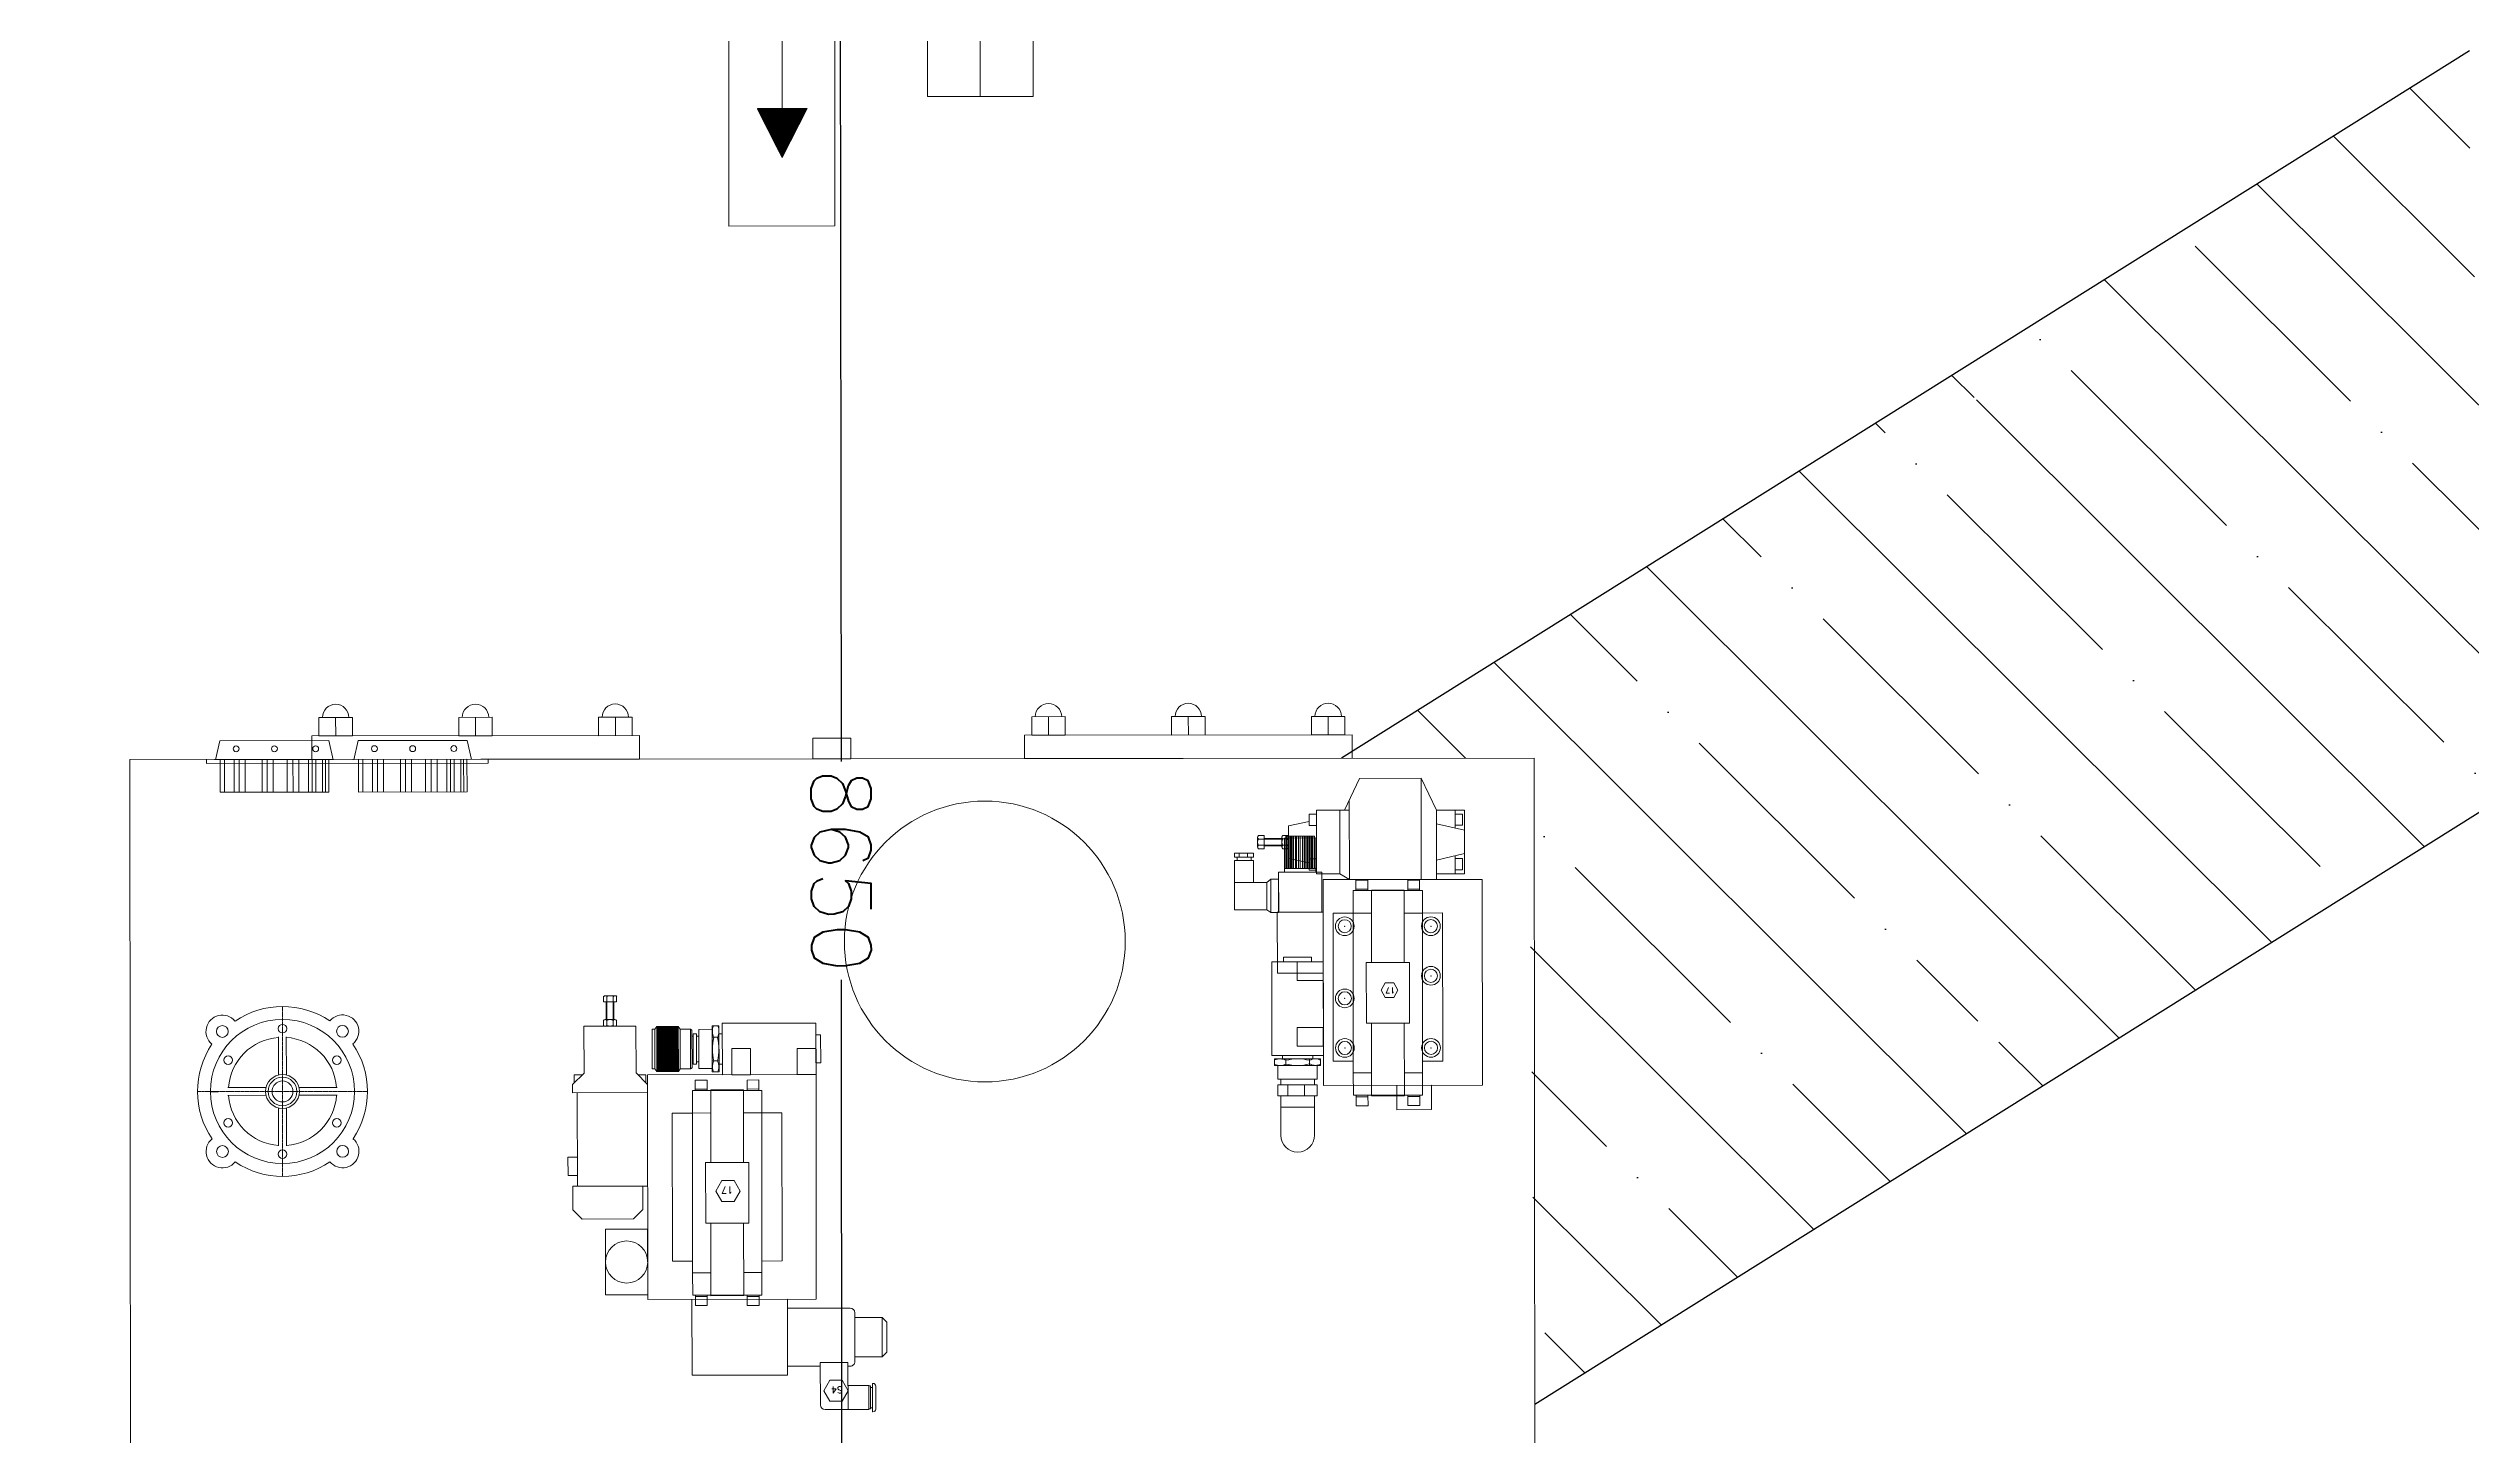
# Model space of a CAD drawing. Header units: feet. Extents: x -99009 to 3252343, y -11094690 to 9035152.
# Drawn here: x 2495146 to 2497734, y -1979789 to -1978307 of the extents above; entities that cross this region are included whole.
import ezdxf

# ---------------------------------------------------------------- set-up
doc = ezdxf.new("R2010")
doc.units = ezdxf.units.FT
doc.header["$PDSIZE"] = -1
doc.linetypes.add('CENTER', pattern=[2, 1.25, -0.25, 0.25, -0.25])
doc.layers.add('1', color=1, linetype='Continuous')
for name, color, linetype, lineweight in [('Default', 7, 'Continuous', 0), ('HYDCIRCUIT', 121, 'Continuous', 0), ('Hydraulics', 132, 'Continuous', 0), ('OVERALL', 41, 'Continuous', 0)]:
    doc.layers.add(name, color=color, linetype=linetype, lineweight=lineweight)
doc.styles.add('ROMANS', font='romans.shx', dxfattribs={"width": 0.75})
doc.styles.add('simplex.shx', font='simplex.shx')
pattern_1 = [(45, (0, 0), (-0.0088388347648, 0.0088388347648), [])]

# ---------------------------------------------------------------- blocks, each defined once
blk = doc.blocks.new('CFR250TOP')
at = {"layer": 'Hydraulics', "color": 1, "linetype": 'CENTER'}
for p, q in [((58, -124.3), (58, 57.1)), ((-32.7, -33.6), (148.8, -33.6))]:
    blk.add_line(p, q, dxfattribs=at)
at = {"layer": 'Hydraulics'}
for p, q in [((53.9, -16), (53.9, 24.6)), ((62.2, -16), (62.2, 24.6)), ((40.4, -29.5), (-0.2, -29.5)), ((40.4, -37.8), (-0.2, -37.8)), ((53.9, -51.2), (53.9, -91.9)), ((62.2, -51.2), (62.2, -91.9)), ((75.6, -29.5), (116.3, -29.5)), ((75.6, -37.8), (116.3, -37.8))]:
    blk.add_line(p, q, dxfattribs=at)
for centre, radius in [((58, -33.6), 77), ((-6.1, 30.5), 6.31), ((58.1, 33.5), 4.61), ((122.2, 30.5), 6.31), ((0, 0), 4.61), ((116.2, -0.2), 4.61), ((58, -33.6), 18.1), ((58, -33.6), 15.3), ((58, -33.6), 11.2), ((-0.1, -67.1), 4.61), ((116.1, -67.2), 4.61), ((-6.1, -97.8), 6.31), ((58, -100.7), 4.61), ((122.2, -97.8), 6.31)]:
    blk.add_circle(centre, radius, dxfattribs=at)
for centre, radius, start, end in [((58, -33.6), 90.7, 56.0841, 123.9159), ((-6.1, 30.5), 17.5, 39.458, 230.542), ((122.2, 30.5), 17.5, 309.458, 140.542), ((58, -33.6), 90.7, 146.0841, 213.9159), ((58, -33.6), 57.9, 94.112, 175.888), ((58, -33.6), 57.9, 4.112, 85.9048), ((58, -33.6), 90.7, 326.0841, 33.9159), ((58, -33.6), 57.9, 184.0952, 265.888), ((58, -33.6), 57.9, 274.0952, 355.9048), ((-6.1, -97.8), 17.5, 129.458, 320.542), ((122.2, -97.8), 17.5, 219.458, 50.542), ((58, -33.6), 90.7, 236.0841, 303.9159)]:
    blk.add_arc(centre, radius, start, end, dxfattribs=at)
at = {"layer": 'OVERALL'}
blk.add_line((126.9, -33.2), (135.1, -33.2), dxfattribs=at)
blk = doc.blocks.new('PLATE COOLER.TOPVIEW')
at = {"layer": 'Default'}
h = blk.add_hatch(dxfattribs=at)
h.set_pattern_fill('ANSI31', color=3, scale=0.1, style=0)
h.set_pattern_definition(pattern_1)
h.paths.add_polyline_path([(-77319.43, 20714.42), (-77334.25, 20706.92), (-77319.43, 20699.42)])
h = blk.add_hatch(dxfattribs=at)
h.set_pattern_fill('ANSI31', color=1, scale=0.1, style=0)
h.set_pattern_definition(pattern_1)
h.paths.add_polyline_path([(-77274.13, 20647.07), (-77288.95, 20654.57), (-77288.95, 20639.57)])
at = {"color": 7}
for p, q in [((-77232.93, 20769.57), (-77202.93, 20769.57)), ((-77209.93, 20755.32), (-77039.93, 20755.32)), ((-77039.93, 20743.32), (-77039.93, 20755.32)), ((-77239.93, 20753.32), (-77232.93, 20753.32)), ((-77232.93, 20753.32), (-77225.93, 20753.32)), ((-77209.93, 20754.57), (-77039.93, 20754.57)), ((-77113.93, 20753.32), (-77106.93, 20753.32)), ((-77239.93, 20745.32), (-77232.93, 20745.32)), ((-77232.93, 20745.32), (-77225.93, 20745.32)), ((-77209.93, 20744.07), (-77039.93, 20744.07)), ((-77209.93, 20743.32), (-77039.93, 20743.32)), ((-77113.93, 20745.32), (-77106.93, 20745.32)), ((-77225.93, 20714.07), (-77241.93, 20714.07)), ((-77221.63, 20707.07), (-77245.97, 20707.07)), ((-77225.93, 20700.07), (-77241.93, 20700.07)), ((-77001.93, 20697.07), (-77001.93, 20657.07)), ((-77209.93, 20684.57), (-77011.93, 20684.57)), ((-77209.93, 20669.57), (-77011.93, 20669.57)), ((-77225.93, 20654.07), (-77241.93, 20654.07)), ((-77221.63, 20647.07), (-77245.97, 20647.07)), ((-77225.93, 20640.07), (-77241.93, 20640.07)), ((-77239.93, 20608.82), (-77232.93, 20608.82)), ((-77232.93, 20608.82), (-77225.93, 20608.82)), ((-77209.93, 20610.82), (-77039.93, 20610.82)), ((-77209.93, 20610.07), (-77039.93, 20610.07)), ((-77113.93, 20608.82), (-77106.93, 20608.82)), ((-77039.93, 20598.82), (-77039.93, 20610.82)), ((-77239.93, 20600.82), (-77232.93, 20600.82)), ((-77232.93, 20600.82), (-77225.93, 20600.82)), ((-77209.93, 20599.57), (-77039.93, 20599.57)), ((-77209.93, 20598.82), (-77039.93, 20598.82)), ((-77113.93, 20600.82), (-77106.93, 20600.82)), ((-77232.93, 20584.57), (-77202.93, 20584.57))]:
    blk.add_line(p, q, dxfattribs=at)
for points in [[(-77232.93, 20764.57), (-77202.93, 20764.57), (-77202.93, 20814.57), (-77232.93, 20814.57)], [(-77225.93, 20589.57), (-77209.93, 20589.57), (-77209.93, 20764.57), (-77225.93, 20764.57)], [(-77129.93, 20589.57), (-77113.93, 20589.57), (-77113.93, 20764.57), (-77129.93, 20764.57)], [(-77011.93, 20589.57), (-77001.93, 20589.57), (-77001.93, 20764.57), (-77011.93, 20764.57)], [(-77239.93, 20758.82), (-77232.93, 20758.82), (-77232.93, 20739.82), (-77239.93, 20739.82)], [(-77232.93, 20758.82), (-77225.93, 20758.82), (-77225.93, 20739.82), (-77232.93, 20739.82)], [(-77113.93, 20758.82), (-77106.93, 20758.82), (-77106.93, 20739.82), (-77113.93, 20739.82)], [(-77225.93, 20734.57), (-77225.93, 20679.57), (-77241.93, 20679.57), (-77241.93, 20734.57)], [(-77225.93, 20674.57), (-77225.93, 20619.57), (-77241.93, 20619.57), (-77241.93, 20674.57)], [(-77239.93, 20614.32), (-77232.93, 20614.32), (-77232.93, 20595.32), (-77239.93, 20595.32)], [(-77232.93, 20614.32), (-77225.93, 20614.32), (-77225.93, 20595.32), (-77232.93, 20595.32)], [(-77113.93, 20614.32), (-77106.93, 20614.32), (-77106.93, 20595.32), (-77113.93, 20595.32)], [(-77232.93, 20539.57), (-77202.93, 20539.57), (-77202.93, 20589.57), (-77232.93, 20589.57)]]:
    blk.add_lwpolyline(points, close=True, dxfattribs=at)
for points in [[(-77039.93, 20755.32, -0.365318), (-77039.93, 20743.32, -10.530129)], [(-77039.93, 20610.82, -0.365318), (-77039.93, 20598.82, -10.530129)]]:
    blk.add_lwpolyline(points, format="xyb", dxfattribs=at)
for points in [[(-77011.93, 20697.07), (-77011.93, 20657.07)], [(-77001.93, 20657.07), (-76951.93, 20657.07), (-76951.93, 20697.07), (-77001.93, 20697.07)]]:
    blk.add_lwpolyline(points, dxfattribs=at)
for centre in [(-77217.93, 20789.57), (-76981.93, 20677.07), (-77217.93, 20564.57)]:
    blk.add_circle(centre, 7, dxfattribs=at)
at = {"layer": 'Default', "color": 3}
for p, q in [((-77319.43, 20714.42), (-77334.25, 20706.92)), ((-77319.43, 20699.42), (-77319.43, 20714.42)), ((-77334.25, 20706.92), (-77319.43, 20699.42)), ((-77290.32, 20706.92), (-77319.43, 20706.92))]:
    blk.add_line(p, q, dxfattribs=at)
at = {"layer": 'Default', "color": 1}
for p, q in [((-77288.95, 20639.57), (-77288.95, 20654.57)), ((-77288.95, 20654.57), (-77274.13, 20647.07)), ((-77315.89, 20647.07), (-77288.95, 20647.07)), ((-77274.13, 20647.07), (-77288.95, 20639.57))]:
    blk.add_line(p, q, dxfattribs=at)
at = {"layer": 'Default', "color": 3}
blk.add_lwpolyline([(-77241.93, 20691.07), (-77354.94, 20691.07), (-77354.94, 20723.07), (-77241.93, 20723.07)], dxfattribs=at)
at = {"layer": 'Default', "color": 1}
blk.add_lwpolyline([(-77241.93, 20631.07), (-77315.89, 20631.07), (-77315.89, 20663.07), (-77241.93, 20663.07)], dxfattribs=at)
blk = doc.blocks.new('A$C425823CA')
at = {"layer": 'Default', "rotation": 270}
blk.add_blockref('PLATE COOLER.TOPVIEW', (-20539.57, -77202.93), dxfattribs=at)
blk = doc.blocks.new('A$C518B3D6C')
blk.add_blockref('A$C425823CA', (0, 632.28))
blk = doc.blocks.new('conveyor')
at = {"color": 1}
for p, q in [((1713363.6, -1090081.5), (1717499.6, -1090081.5)), ((1721869.1, -1090081.5), (1717733.1, -1090081.5))]:
    blk.add_line(p, q, dxfattribs=at)
at = {"insert": (1717616.3, -1090081.5), "char_height": 64, "attachment_point": 5, "style": 'simplex.shx'}
blk.add_mtext('8650', dxfattribs=at)

msp = doc.modelspace()

# ---------------------------------------------------------------- hatches: boundary and pattern name
at = {"true_color": 0xd19cc7, "transparency": 33554684}
h = msp.add_hatch(dxfattribs=at)
h.set_pattern_fill('ANSI35', color=9, scale=750, angle=270.06505171)
h.set_pattern_definition([(315.065052, (4119412.66, -2175683.85), (132.431906, 132.732966), []), (315.065052, (4119412.8, -2175816.44), (132.431906, 132.732966), [234.375, -46.875, 0, -46.875])])
h.paths.add_polyline_path([(2496532.26384, -1979062.24532), (2496532.26788, -1979065.7983), (2496726.58927, -1979065.57767), (2496733.25552, -1979756.30649), (2497827.83376, -1979069.70842), (2497821.31607, -1978509.82507), (2497731.84107, -1978509.92666), (2497731.61399, -1978309.92679)])
h.paths.add_polyline_path([(2497827.83376, -1979069.70842), (2498722.03302, -1978508.80243), (2497830.3808, -1978509.43888)])
h.paths.add_polyline_path([(2497207.53875, -1979369.16402), (2497203.84663, -1979296.61576), (2497282.59658, -1979296.52635), (2497286.2887, -1979369.07461)], flags=16)
h.paths.add_polyline_path([(2497203.78124, -1978682.91085), (2497196.04668, -1978669.93846), (2497274.79663, -1978669.84905), (2497282.53119, -1978682.82144)], flags=16)

# ---------------------------------------------------------------- linework, layer by layer
at = {"color": 0, "transparency": 33554684}
for p, q in [((2497731.61399, -1978309.92679), (2496526.5894, -1979065.80474)), ((2498722.03302, -1978508.80243), (2496733.25552, -1979756.30649))]:
    msp.add_line(p, q, dxfattribs=at)
at = {"layer": '1'}
msp.add_arc((2520410.24778, -1978395.99612), 100000, 84.1346387202, 194.3871675539, dxfattribs=at)
at = {"layer": 'HYDCIRCUIT', "transparency": 33554684}
for p, q in [((2495452.37849, -1979022.28259), (2495452.40091, -1979042.02433)), ((2495601.74273, -1979022.11301), (2495601.76515, -1979041.85474)), ((2495751.10697, -1979021.94343), (2495751.12939, -1979041.68516)), ((2496213.73496, -1979021.41817), (2496213.75738, -1979041.15991)), ((2496363.0992, -1979021.24859), (2496363.12162, -1979040.99032)), ((2496512.46344, -1979021.07901), (2496512.48586, -1979040.82074)), ((2496732.47128, -1979065.57099), (2495232.47225, -1979067.27404)), ((2495234.23207, -1980617.27304), (2495232.47225, -1979067.27404)), ((2496734.2311, -1980615.56999), (2496732.47128, -1979065.57099)), ((2496529.79204, -1979121.36949), (2496546.05628, -1979087.351)), ((2496546.05628, -1979087.351), (2496611.65675, -1979087.27652)), ((2496627.99819, -1979121.25799), (2496611.65675, -1979087.27652)), ((2496611.65675, -1979087.27652), (2496611.77937, -1979195.27645)), ((2496499.99828, -1979121.40331), (2496529.79204, -1979121.36949)), ((2496500.07548, -1979189.40327), (2496499.99828, -1979121.40331)), ((2496524.99826, -1979121.37493), (2496534.99825, -1979121.36358)), ((2496525.07547, -1979189.37489), (2496524.99826, -1979121.37493)), ((2496534.98593, -1979110.50589), (2496535.08227, -1979195.36353)), ((2496535.08227, -1979195.36353), (2496534.98593, -1979110.50589)), ((2496627.99819, -1979121.25799), (2496657.99817, -1979121.22393)), ((2496628.08221, -1979195.25794), (2496627.99819, -1979121.25799)), ((2496648.02006, -1979140.50461), (2496647.99818, -1979121.23528)), ((2496657.99817, -1979121.22393), (2496658.07538, -1979189.22388)), ((2496444.0331, -1979152.10592), (2496437.91493, -1979152.11287)), ((2496444.03237, -1979151.46687), (2496463.03236, -1979151.4453)), ((2496444.03317, -1979152.16687), (2496463.03316, -1979152.1453)), ((2496469.15126, -1979152.0774), (2496463.91491, -1979152.08335)), ((2496465.77874, -1979151.04296), (2496499.28505, -1979151.00492)), ((2496465.82007, -1979187.44216), (2496465.77874, -1979151.04296)), ((2496467.05206, -1979149.21805), (2496498.0296, -1979149.18288)), ((2496467.40733, -1979183.7178), (2496467.36816, -1979149.21769)), ((2496468.35562, -1979183.71673), (2496468.31645, -1979149.21662)), ((2496469.62001, -1979183.71529), (2496469.58084, -1979149.21518)), ((2496470.01703, -1979137.93736), (2496492.01175, -1979133.27585)), ((2496470.05677, -1979172.93734), (2496470.01703, -1979137.93736)), ((2496470.8844, -1979183.71386), (2496470.84523, -1979149.21375)), ((2496472.14879, -1979183.71242), (2496472.10962, -1979149.21231)), ((2496473.41318, -1979183.71099), (2496473.37401, -1979149.21087)), ((2496474.04537, -1979183.71027), (2496474.0062, -1979149.21016)), ((2496475.30976, -1979183.70883), (2496475.27059, -1979149.20872)), ((2496477.52244, -1979183.70632), (2496477.48327, -1979149.20621)), ((2496478.78683, -1979183.70488), (2496478.74766, -1979149.20477)), ((2496480.68342, -1979183.70273), (2496480.64425, -1979149.20262)), ((2496482.58, -1979183.70058), (2496482.54083, -1979149.20047)), ((2496485.10878, -1979183.69771), (2496485.06961, -1979149.1976)), ((2496486.68927, -1979183.69591), (2496486.6501, -1979149.1958)), ((2496487.95365, -1979183.69448), (2496487.91448, -1979149.19437)), ((2496489.53414, -1979183.69268), (2496489.49497, -1979149.19257)), ((2496490.48243, -1979183.69161), (2496490.44326, -1979149.19149)), ((2496491.74682, -1979183.69017), (2496491.70765, -1979149.19006)), ((2496493.01121, -1979183.68873), (2496492.97204, -1979149.18862)), ((2496494.2756, -1979183.6873), (2496494.23643, -1979149.18719)), ((2496495.53999, -1979183.68586), (2496495.50082, -1979149.18575)), ((2496496.17218, -1979183.68515), (2496496.13301, -1979149.18503)), ((2496497.75267, -1979183.68335), (2496497.7135, -1979149.18324)), ((2496499.28505, -1979151.00492), (2496499.32638, -1979187.40412)), ((2496658.02269, -1979142.81983), (2496628.01479, -1979135.87417)), ((2496412.42551, -1979174.95669), (2496432.56183, -1979174.93383)), ((2496412.45222, -1979198.48009), (2496412.42551, -1979174.95669)), ((2496415.30213, -1979174.95342), (2496415.29831, -1979171.59294)), ((2496417.34645, -1979171.59061), (2496417.34155, -1979167.26999)), ((2496426.34645, -1979171.5804), (2496426.34154, -1979167.25977)), ((2496430.16465, -1979174.93655), (2496430.16084, -1979171.57606)), ((2496432.56183, -1979174.93383), (2496432.58854, -1979198.45723)), ((2496444.04073, -1979158.82782), (2496437.92256, -1979158.83477)), ((2496444.04066, -1979158.76687), (2496463.04065, -1979158.7453)), ((2496444.04146, -1979159.46687), (2496463.04144, -1979159.4453)), ((2496469.15889, -1979158.7993), (2496463.92254, -1979158.80525)), ((2496470.05677, -1979172.93734), (2496492.06202, -1979177.5489)), ((2496658.05086, -1979167.62798), (2496628.0588, -1979174.64176)), ((2496648.07539, -1979189.23524), (2496648.05351, -1979169.96591)), ((2496412.45222, -1979198.48009), (2496446.97163, -1979198.4409)), ((2496432.58854, -1979198.45723), (2496412.45222, -1979198.48009)), ((2496412.48547, -1979227.76433), (2496412.45222, -1979198.48009)), ((2496446.97163, -1979198.4409), (2496451.28274, -1979195.07552)), ((2496446.97163, -1979198.4409), (2496447.00487, -1979227.72514)), ((2496451.28274, -1979195.07552), (2496459.43315, -1979195.06626)), ((2496451.32307, -1979230.60066), (2496451.28274, -1979195.07552)), ((2496459.43315, -1979195.06626), (2496459.47349, -1979230.5914)), ((2496465.81584, -1979183.71961), (2496499.32215, -1979183.68157)), ((2496499.32638, -1979187.40412), (2496465.82007, -1979187.44216)), ((2496500.07548, -1979189.40327), (2496525.07547, -1979189.37489)), ((2496507.08229, -1979195.39532), (2496677.08218, -1979195.20231)), ((2496507.08229, -1979195.39532), (2496507.33207, -1979415.39518)), ((2496525.07547, -1979189.37489), (2496535.08227, -1979195.36353)), ((2496535.08227, -1979195.36353), (2496628.08221, -1979195.25794)), ((2496628.0754, -1979189.25794), (2496658.07538, -1979189.22388)), ((2496677.33196, -1979415.20216), (2496677.08218, -1979195.20231)), ((2496447.00487, -1979227.72514), (2496412.48547, -1979227.76433)), ((2496447.00487, -1979227.72514), (2496451.32307, -1979230.60066)), ((2496459.47349, -1979230.5914), (2496451.32307, -1979230.60066)), ((2496458.12206, -1979230.45093), (2496507.12203, -1979230.3953)), ((2496458.19586, -1979295.45089), (2496458.12206, -1979230.45093)), ((2496507.12203, -1979230.3953), (2496507.19583, -1979295.39525)), ((2496539.09578, -1979207.25898), (2496613.09573, -1979207.17496)), ((2496539.12303, -1979231.25896), (2496539.09578, -1979207.25898)), ((2496558.62302, -1979231.23682), (2496539.12303, -1979231.25896)), ((2496539.12303, -1979231.25896), (2496539.31672, -1979401.85885)), ((2496593.59506, -1979206.5971), (2496558.59509, -1979206.63684)), ((2496558.68296, -1979284.03679), (2496558.59509, -1979206.63684)), ((2496593.68294, -1979283.99705), (2496593.59506, -1979206.5971)), ((2496613.12298, -1979231.17495), (2496593.62299, -1979231.19709)), ((2496613.09573, -1979207.17496), (2496613.12298, -1979231.17495)), ((2496613.12298, -1979231.17495), (2496613.31667, -1979401.77484)), ((2496507.19583, -1979295.39525), (2496458.19586, -1979295.45089)), ((2496505.69583, -1979295.39696), (2496458.19586, -1979295.45089)), ((2496599.18294, -1979283.99081), (2496553.18297, -1979284.04303)), ((2496553.18297, -1979284.04303), (2496553.25677, -1979349.04299)), ((2496599.25674, -1979348.99077), (2496599.18294, -1979283.99081)), ((2495741.33981, -1979326.09249), (2495741.36139, -1979345.09248)), ((2495741.97886, -1979326.09176), (2495741.97191, -1979319.97359)), ((2495742.03981, -1979326.09169), (2495742.06139, -1979345.09168)), ((2495748.63981, -1979326.0842), (2495748.66138, -1979345.08419)), ((2495748.70076, -1979326.08413), (2495748.69382, -1979319.96596)), ((2495749.33981, -1979326.08341), (2495749.36138, -1979345.08339)), ((2495773.14167, -1979352.0564), (2495717.59699, -1979352.11946)), ((2495717.59699, -1979352.11946), (2495717.65376, -1979402.11943)), ((2495742.00738, -1979351.20992), (2495742.00143, -1979345.97357)), ((2495748.72928, -1979351.20229), (2495748.72334, -1979345.96594)), ((2495773.14167, -1979352.0564), (2495773.19844, -1979402.05637)), ((2495790.37302, -1979355.31415), (2495793.37302, -1979355.31075)), ((2495790.42116, -1979397.71413), (2495790.37302, -1979355.31415)), ((2495795.36984, -1979352.50848), (2495793.37302, -1979355.31075)), ((2495793.42116, -1979397.71072), (2495793.37302, -1979355.31075)), ((2495818.36983, -1979352.48236), (2495795.36984, -1979352.50848)), ((2495795.42434, -1979400.50845), (2495795.36984, -1979352.50848)), ((2495795.37098, -1979353.50848), (2495818.37096, -1979353.48236)), ((2495795.37211, -1979354.50848), (2495818.3721, -1979354.48236)), ((2495795.37325, -1979355.50848), (2495818.37323, -1979355.48236)), ((2495795.37438, -1979356.50848), (2495818.37437, -1979356.48236)), ((2495795.37552, -1979357.50847), (2495818.3755, -1979357.48236)), ((2495795.37665, -1979358.50847), (2495818.37664, -1979358.48236)), ((2495795.37779, -1979359.50847), (2495818.37777, -1979359.48236)), ((2495795.37892, -1979360.50847), (2495818.37891, -1979360.48236)), ((2495796.39709, -1979376.50733), (2495796.36984, -1979352.50734)), ((2495797.39709, -1979376.50619), (2495797.36984, -1979352.50621)), ((2495798.39709, -1979376.50506), (2495798.36984, -1979352.50507)), ((2495799.39709, -1979376.50392), (2495799.36984, -1979352.50394)), ((2495800.39709, -1979376.50279), (2495800.36984, -1979352.5028)), ((2495801.39709, -1979376.50165), (2495801.36984, -1979352.50167)), ((2495802.39709, -1979376.50052), (2495802.36984, -1979352.50053)), ((2495803.39708, -1979376.49938), (2495803.36984, -1979352.4994)), ((2495804.39708, -1979376.49824), (2495804.36984, -1979352.49826)), ((2495805.39708, -1979376.49711), (2495805.36983, -1979352.49712)), ((2495806.39708, -1979376.49597), (2495806.36983, -1979352.49599)), ((2495807.39708, -1979376.49484), (2495807.36983, -1979352.49485)), ((2495808.39708, -1979376.4937), (2495808.36983, -1979352.49372)), ((2495809.39708, -1979376.49257), (2495809.36983, -1979352.49258)), ((2495810.39708, -1979376.49143), (2495810.36983, -1979352.49145)), ((2495811.39708, -1979376.4903), (2495811.36983, -1979352.49031)), ((2495812.39708, -1979376.48916), (2495812.36983, -1979352.48918)), ((2495813.39708, -1979376.48803), (2495813.36983, -1979352.48804)), ((2495814.39708, -1979376.48689), (2495814.36983, -1979352.48691)), ((2495815.39708, -1979376.48576), (2495815.36983, -1979352.48577)), ((2495816.39708, -1979376.48462), (2495816.36983, -1979352.48464)), ((2495817.39708, -1979376.48348), (2495817.36983, -1979352.4835)), ((2495818.42432, -1979400.48233), (2495818.36983, -1979352.48236)), ((2495818.36983, -1979352.48236), (2495820.373, -1979355.28009)), ((2495820.373, -1979355.28009), (2495831.373, -1979355.2676)), ((2495820.42114, -1979397.68006), (2495820.373, -1979355.28009)), ((2495831.42114, -1979397.66758), (2495831.373, -1979355.2676)), ((2495831.373, -1979355.2676), (2495832.97409, -1979356.22579)), ((2495832.97409, -1979356.22579), (2495833.02005, -1979396.70576)), ((2495834.17867, -1979360.26442), (2495837.77867, -1979360.26033)), ((2495834.17867, -1979360.26442), (2495834.21546, -1979392.6644)), ((2495837.77867, -1979360.26033), (2495837.81546, -1979392.66031)), ((2495840.17322, -1979355.45761), (2495854.57321, -1979355.44126)), ((2495840.17322, -1979355.45761), (2495840.2209, -1979397.45758)), ((2495854.56912, -1979351.84126), (2495861.76912, -1979351.83309)), ((2495854.56912, -1979351.84126), (2495854.62498, -1979401.04123)), ((2495861.76912, -1979351.83309), (2495861.82498, -1979401.03306)), ((2495861.77865, -1979360.23308), (2495865.37865, -1979360.229)), ((2496553.25677, -1979349.04299), (2496599.25674, -1979348.99077)), ((2496558.84464, -1979426.4367), (2496558.75676, -1979349.03675)), ((2496593.84462, -1979426.39696), (2496593.75674, -1979348.99701)), ((2495795.38006, -1979361.50847), (2495818.38004, -1979361.48236)), ((2495795.38119, -1979362.50847), (2495818.38118, -1979362.48236)), ((2495795.38233, -1979363.50847), (2495818.38232, -1979363.48236)), ((2495795.38347, -1979364.50847), (2495818.38345, -1979364.48236)), ((2495795.3846, -1979365.50847), (2495818.38459, -1979365.48236)), ((2495795.38574, -1979366.50847), (2495818.38572, -1979366.48236)), ((2495795.38687, -1979367.50847), (2495818.38686, -1979367.48236)), ((2495795.38801, -1979368.50847), (2495818.38799, -1979368.48235)), ((2495795.38914, -1979369.50847), (2495818.38913, -1979369.48235)), ((2495795.39028, -1979370.50847), (2495818.39026, -1979370.48235)), ((2495795.39141, -1979371.50847), (2495818.3914, -1979371.48235)), ((2495795.39255, -1979372.50847), (2495818.39253, -1979372.48235)), ((2495795.39368, -1979373.50846), (2495818.39367, -1979373.48235)), ((2495795.39482, -1979374.50846), (2495818.3948, -1979374.48235)), ((2495795.39595, -1979375.50846), (2495818.39594, -1979375.48235)), ((2495795.39823, -1979377.50846), (2495818.39821, -1979377.48235)), ((2495795.39936, -1979378.50846), (2495818.39935, -1979378.48235)), ((2495795.4005, -1979379.50846), (2495818.40048, -1979379.48235)), ((2495795.40163, -1979380.50846), (2495818.40162, -1979380.48235)), ((2495795.40277, -1979381.50846), (2495818.40275, -1979381.48235)), ((2495795.4039, -1979382.50846), (2495818.40389, -1979382.48235)), ((2495795.40504, -1979383.50846), (2495818.40502, -1979383.48234)), ((2495795.40617, -1979384.50846), (2495818.40616, -1979384.48234)), ((2495795.40731, -1979385.50846), (2495818.40729, -1979385.48234)), ((2495795.40844, -1979386.50846), (2495818.40843, -1979386.48234)), ((2495796.42434, -1979400.50731), (2495796.39709, -1979376.50733)), ((2495797.42434, -1979400.50618), (2495797.39709, -1979376.50619)), ((2495798.42434, -1979400.50504), (2495798.39709, -1979376.50506)), ((2495799.42434, -1979400.50391), (2495799.39709, -1979376.50392)), ((2495800.42434, -1979400.50277), (2495800.39709, -1979376.50279)), ((2495801.42433, -1979400.50164), (2495801.39709, -1979376.50165)), ((2495802.42433, -1979400.5005), (2495802.39709, -1979376.50052)), ((2495803.42433, -1979400.49936), (2495803.39708, -1979376.49938)), ((2495804.42433, -1979400.49823), (2495804.39708, -1979376.49824)), ((2495805.42433, -1979400.49709), (2495805.39708, -1979376.49711)), ((2495806.42433, -1979400.49596), (2495806.39708, -1979376.49597)), ((2495807.42433, -1979400.49482), (2495807.39708, -1979376.49484)), ((2495808.42433, -1979400.49369), (2495808.39708, -1979376.4937)), ((2495809.42433, -1979400.49255), (2495809.39708, -1979376.49257)), ((2495810.42433, -1979400.49142), (2495810.39708, -1979376.49143)), ((2495811.42433, -1979400.49028), (2495811.39708, -1979376.4903)), ((2495812.42433, -1979400.48915), (2495812.39708, -1979376.48916)), ((2495813.42433, -1979400.48801), (2495813.39708, -1979376.48803)), ((2495814.42433, -1979400.48688), (2495814.39708, -1979376.48689)), ((2495815.42433, -1979400.48574), (2495815.39708, -1979376.48576)), ((2495816.42433, -1979400.4846), (2495816.39708, -1979376.48462)), ((2495817.42432, -1979400.48347), (2495817.39708, -1979376.48348)), ((2495832.9814, -1979362.66578), (2495834.1814, -1979362.66442)), ((2495837.78139, -1979362.66033), (2495840.18139, -1979362.65761)), ((2495854.58275, -1979363.84126), (2495861.78274, -1979363.83308)), ((2496463.59985, -1979387.04481), (2496463.59577, -1979383.44481)), ((2496495.99983, -1979387.00802), (2496495.99575, -1979383.40803)), ((2495717.65376, -1979402.11943), (2495705.44001, -1979414.36095)), ((2495715.67869, -1979404.09899), (2495707.21585, -1979404.1086)), ((2495707.22545, -1979412.57144), (2495707.21585, -1979404.1086)), ((2495773.19844, -1979402.05637), (2495785.43996, -1979414.27012)), ((2495775.178, -1979404.03144), (2495783.64084, -1979404.02183)), ((2495783.65045, -1979412.48467), (2495783.64084, -1979404.02183)), ((2495965.4282, -1979403.81543), (2495785.42832, -1979404.0198)), ((2495785.42832, -1979404.0198), (2495785.70081, -1979644.01964)), ((2495790.42116, -1979397.71413), (2495793.42116, -1979397.71072)), ((2495795.42434, -1979400.50845), (2495793.42116, -1979397.71072)), ((2495795.40958, -1979387.50846), (2495818.40956, -1979387.48234)), ((2495795.41071, -1979388.50845), (2495818.4107, -1979388.48234)), ((2495795.41185, -1979389.50845), (2495818.41183, -1979389.48234)), ((2495795.41298, -1979390.50845), (2495818.41297, -1979390.48234)), ((2495795.41412, -1979391.50845), (2495818.41411, -1979391.48234)), ((2495795.41526, -1979392.50845), (2495818.41524, -1979392.48234)), ((2495795.41639, -1979393.50845), (2495818.41638, -1979393.48234)), ((2495795.41753, -1979394.50845), (2495818.41751, -1979394.48234)), ((2495795.41866, -1979395.50845), (2495818.41865, -1979395.48234)), ((2495795.4198, -1979396.50845), (2495818.41978, -1979396.48234)), ((2495795.42093, -1979397.50845), (2495818.42092, -1979397.48234)), ((2495795.42207, -1979398.50845), (2495818.42205, -1979398.48234)), ((2495795.4232, -1979399.50845), (2495818.42319, -1979399.48233)), ((2495818.42432, -1979400.48233), (2495795.42434, -1979400.50845)), ((2495818.42432, -1979400.48233), (2495820.42114, -1979397.68006)), ((2495820.42114, -1979397.68006), (2495831.42114, -1979397.66758)), ((2495831.42114, -1979397.66758), (2495833.02005, -1979396.70576)), ((2495833.01273, -1979390.26576), (2495834.21273, -1979390.2644)), ((2495834.21546, -1979392.6644), (2495837.81546, -1979392.66031)), ((2495837.81273, -1979390.26031), (2495840.21273, -1979390.25759)), ((2495840.2209, -1979397.45758), (2495854.62089, -1979397.44124)), ((2495854.61136, -1979389.04124), (2495861.81135, -1979389.03307)), ((2495854.62498, -1979401.04123), (2495861.82498, -1979401.03306)), ((2495861.81544, -1979392.63306), (2495865.41544, -1979392.62898)), ((2495965.70069, -1979643.81528), (2495965.4282, -1979403.81543)), ((2496455.19986, -1979387.05435), (2496504.39983, -1979386.99849)), ((2496455.20803, -1979394.25434), (2496455.19986, -1979387.05435)), ((2496455.20803, -1979394.25434), (2496504.408, -1979394.19848)), ((2496458.82438, -1979408.65025), (2496458.80803, -1979394.25026)), ((2496458.82438, -1979408.65025), (2496500.82435, -1979408.60256)), ((2496467.20803, -1979394.24072), (2496467.19985, -1979387.04072)), ((2496492.40801, -1979394.21211), (2496492.39983, -1979387.01211)), ((2496500.82435, -1979408.60256), (2496500.808, -1979394.20257)), ((2496504.408, -1979394.19848), (2496504.39983, -1979386.99849)), ((2496539.30264, -1979389.45886), (2496517.80266, -1979389.48327)), ((2496558.81671, -1979401.83671), (2496539.31672, -1979401.85885)), ((2496539.31672, -1979401.85885), (2496539.34397, -1979425.85884)), ((2496613.31667, -1979401.77484), (2496593.81669, -1979401.79698)), ((2496634.80258, -1979389.35043), (2496613.3026, -1979389.37484)), ((2496613.34392, -1979425.77482), (2496613.31667, -1979401.77484)), ((2495705.44001, -1979414.36095), (2495705.44997, -1979423.1333)), ((2495785.44992, -1979423.04247), (2495705.44997, -1979423.1333)), ((2495710.5635, -1979523.12756), (2495710.44996, -1979423.12762)), ((2495785.43996, -1979414.27012), (2495785.44992, -1979423.04247)), ((2495785.56345, -1979523.04241), (2495785.44992, -1979423.04247)), ((2495833.44748, -1979420.86529), (2495907.44743, -1979420.78127)), ((2495833.47472, -1979444.86527), (2495833.44748, -1979420.86529)), ((2495887.94676, -1979420.20341), (2495852.94678, -1979420.24315)), ((2495853.03466, -1979497.6431), (2495852.94678, -1979420.24315)), ((2495888.03464, -1979497.60336), (2495887.94676, -1979420.20341)), ((2495907.44743, -1979420.78127), (2495907.47468, -1979444.78126)), ((2496469.19869, -1979414.63847), (2496469.21231, -1979426.63846)), ((2496487.01823, -1979414.61824), (2496487.03186, -1979426.61823)), ((2496507.33207, -1979415.39518), (2496677.33196, -1979415.20216)), ((2496539.34397, -1979425.85884), (2496613.34392, -1979425.77482)), ((2496558.84464, -1979426.4367), (2496593.84462, -1979426.39696)), ((2495852.97471, -1979444.84314), (2495833.47472, -1979444.86527)), ((2495833.47472, -1979444.86527), (2495833.66842, -1979615.46516)), ((2495907.47468, -1979444.78126), (2495887.97469, -1979444.8034)), ((2495907.47468, -1979444.78126), (2495907.66837, -1979615.38115)), ((2496461.85844, -1979438.64682), (2496461.8925, -1979468.6468)), ((2496497.85842, -1979438.60595), (2496497.89248, -1979468.60593)), ((2495893.53463, -1979497.59712), (2495847.53466, -1979497.64935)), ((2495847.53466, -1979497.64935), (2495847.60846, -1979562.6493)), ((2495893.60843, -1979562.59708), (2495893.53463, -1979497.59712)), ((2495785.56345, -1979523.04241), (2495705.5635, -1979523.13323)), ((2495705.59189, -1979548.13322), (2495705.5635, -1979523.13323)), ((2495780.59184, -1979548.04807), (2495780.56346, -1979523.04808)), ((2495715.60324, -1979558.12186), (2495705.59189, -1979548.13322)), ((2495770.6032, -1979558.05941), (2495715.60324, -1979558.12186)), ((2495770.6032, -1979558.05941), (2495780.59184, -1979548.04807)), ((2495847.60846, -1979562.6493), (2495893.60843, -1979562.59708)), ((2495853.19634, -1979640.04301), (2495853.10846, -1979562.64306)), ((2495888.19631, -1979640.00327), (2495888.10844, -1979562.60332)), ((2495833.65434, -1979603.06517), (2495812.15435, -1979603.08958)), ((2495853.16841, -1979615.44303), (2495833.66842, -1979615.46516)), ((2495833.66842, -1979615.46516), (2495833.69567, -1979639.46515)), ((2495907.66837, -1979615.38115), (2495888.16838, -1979615.40329)), ((2495929.15428, -1979602.95675), (2495907.65429, -1979602.98116)), ((2495907.69562, -1979639.38113), (2495907.66837, -1979615.38115)), ((2495785.70081, -1979644.01964), (2495965.70069, -1979643.81528)), ((2495934.90071, -1979643.85025), (2495832.90078, -1979643.96605)), ((2495832.90078, -1979643.96605), (2495832.99304, -1979724.966)), ((2495833.69567, -1979639.46515), (2495907.69562, -1979639.38113)), ((2495853.19634, -1979640.04301), (2495888.19631, -1979640.00327)), ((2495934.99297, -1979724.85019), (2495934.90071, -1979643.85025)), ((2495934.91165, -1979653.35024), (2496001.91151, -1979653.27417)), ((2496006.97641, -1979710.26844), (2496006.91718, -1979658.26847)), ((2496006.92288, -1979663.26849), (2496035.92286, -1979663.23556)), ((2496035.9707, -1979705.23554), (2496035.92286, -1979663.23556)), ((2496040.92855, -1979668.22988), (2496035.92286, -1979663.23556)), ((2496040.965, -1979700.22986), (2496040.92855, -1979668.22988)), ((2495934.98204, -1979715.3502), (2495970.04363, -1979715.31039)), ((2495999.58122, -1979711.42266), (2495970.03925, -1979711.4562)), ((2495970.03925, -1979711.4562), (2495970.09075, -1979756.81037)), ((2495999.58122, -1979711.42266), (2495999.63839, -1979761.77682)), ((2495999.58559, -1979715.27685), (2496001.98209, -1979715.27413)), ((2496006.97072, -1979705.26846), (2496035.9707, -1979705.23554)), ((2496035.9707, -1979705.23554), (2496040.965, -1979700.22986)), ((2495832.99304, -1979724.966), (2495934.99297, -1979724.85019)), ((2496021.81437, -1979735.81582), (2495999.60894, -1979735.84103)), ((2496021.84381, -1979761.75161), (2496021.81437, -1979735.81582)), ((2496023.49364, -1979736.46294), (2496021.8151, -1979736.46484)), ((2496023.52134, -1979760.86358), (2496023.49364, -1979736.46294)), ((2496025.90848, -1979738.20545), (2496023.49562, -1979738.20819)), ((2496026.22489, -1979733.75087), (2496025.90343, -1979733.75124)), ((2496025.93795, -1979764.15871), (2496025.90343, -1979733.75124)), ((2496029.256, -1979761.15494), (2496029.22829, -1979736.74747)), ((2496029.24103, -1979738.20167), (2496029.22994, -1979738.20168)), ((2496021.84381, -1979761.75161), (2495975.09642, -1979761.80469)), ((2496023.52134, -1979760.86358), (2496021.84281, -1979760.86548)), ((2496025.93289, -1979759.7045), (2496023.52003, -1979759.70724)), ((2496026.25941, -1979764.15835), (2496025.93795, -1979764.15871)), ((2496029.26544, -1979759.70072), (2496029.25435, -1979759.70073))]:
    msp.add_line(p, q, dxfattribs=at)
at = {"layer": 'HYDCIRCUIT', "linetype": 'Continuous', "transparency": 33554684}
for p, q in [((2495324.07182, -1979067.59848), (2495328.76606, -1979047.16449)), ((2495328.76602, -1979047.1647), (2495445.12963, -1979047.03258)), ((2495449.87022, -1979067.45566), (2495445.12959, -1979047.03238)), ((2495471.75809, -1979067.43081), (2495476.45233, -1979046.99682)), ((2495476.45229, -1979046.99702), (2495592.8159, -1979046.86491)), ((2495597.55649, -1979067.28798), (2495592.81586, -1979046.8647)), ((2495322.97057, -1979067.17129), (2495449.7708, -1979067.02733)), ((2495328.97057, -1979067.16448), (2495444.9705, -1979067.03278)), ((2495329.01031, -1979102.16446), (2495328.97057, -1979067.16448)), ((2495333.72463, -1979102.1591), (2495333.6849, -1979067.15913)), ((2495343.94887, -1979102.1475), (2495343.90913, -1979067.14752)), ((2495349.45255, -1979102.14125), (2495349.41281, -1979067.14127)), ((2495355.74247, -1979102.13411), (2495355.70273, -1979067.13413)), ((2495373.82599, -1979102.11358), (2495373.78625, -1979067.1136)), ((2495379.32967, -1979102.10733), (2495379.28993, -1979067.10735)), ((2495385.61959, -1979102.10019), (2495385.57985, -1979067.10021)), ((2495400.55815, -1979102.08322), (2495400.51841, -1979067.08325)), ((2495406.84807, -1979102.07608), (2495406.80833, -1979067.07611)), ((2495413.13799, -1979102.06894), (2495413.09825, -1979067.06896)), ((2495423.35911, -1979102.05734), (2495423.31937, -1979067.05736)), ((2495427.29031, -1979102.05287), (2495427.25057, -1979067.0529)), ((2495431.22151, -1979102.04841), (2495431.18177, -1979067.04843)), ((2495438.29767, -1979102.04038), (2495438.25793, -1979067.0404)), ((2495441.44263, -1979102.03681), (2495441.40289, -1979067.03683)), ((2495445.01023, -1979102.03275), (2495444.9705, -1979067.03278)), ((2495470.65684, -1979067.00361), (2495597.45707, -1979066.85965)), ((2495476.65684, -1979066.9968), (2495592.65677, -1979066.8651)), ((2495476.69658, -1979101.99678), (2495476.65684, -1979066.9968)), ((2495481.4109, -1979101.99143), (2495481.37117, -1979066.99145)), ((2495491.63514, -1979101.97982), (2495491.5954, -1979066.97984)), ((2495497.13882, -1979101.97357), (2495497.09908, -1979066.97359)), ((2495503.42874, -1979101.96643), (2495503.389, -1979066.96645)), ((2495521.51226, -1979101.9459), (2495521.47252, -1979066.94592)), ((2495527.01594, -1979101.93965), (2495526.9762, -1979066.93967)), ((2495533.30586, -1979101.93251), (2495533.26612, -1979066.93253)), ((2495548.24442, -1979101.91555), (2495548.20468, -1979066.91557)), ((2495554.53434, -1979101.9084), (2495554.4946, -1979066.90843)), ((2495560.82426, -1979101.90126), (2495560.78452, -1979066.90129)), ((2495571.04538, -1979101.88966), (2495571.00564, -1979066.88968)), ((2495574.97658, -1979101.8852), (2495574.93684, -1979066.88522)), ((2495578.90778, -1979101.88073), (2495578.86804, -1979066.88075)), ((2495585.98394, -1979101.8727), (2495585.9442, -1979066.87272)), ((2495589.1289, -1979101.86913), (2495589.08916, -1979066.86915)), ((2495592.6965, -1979101.86508), (2495592.65677, -1979066.8651)), ((2495329.01031, -1979102.16446), (2495445.01023, -1979102.03275)), ((2495476.69658, -1979101.99678), (2495592.6965, -1979101.86508))]:
    msp.add_line(p, q, dxfattribs=at)
at = {"layer": 'HYDCIRCUIT', "transparency": 33554684}
for points in [[(2495434.51571, -1979042.04463), (2495470.28611, -1979042.00402), (2495470.26369, -1979022.26229), (2495434.49329, -1979022.3029)], [(2495619.65035, -1979041.83444), (2495583.87995, -1979041.87505), (2495583.85753, -1979022.13332), (2495619.62793, -1979022.0927)], [(2495769.01459, -1979041.66485), (2495733.24419, -1979041.70546), (2495733.22177, -1979021.96373), (2495768.99217, -1979021.92312)], [(2496195.87218, -1979041.18021), (2496231.64258, -1979041.1396), (2496231.62016, -1979021.39787), (2496195.84976, -1979021.43848)], [(2496345.23642, -1979041.01063), (2496381.00682, -1979040.97002), (2496380.9844, -1979021.22828), (2496345.214, -1979021.2689)], [(2496530.37106, -1979040.80043), (2496494.60066, -1979040.84105), (2496494.57824, -1979021.09931), (2496530.34864, -1979021.0587)], [(2495426.76526, -1979042.05343), (2495776.76503, -1979041.65605), (2495776.79342, -1979066.65604), (2495426.79364, -1979067.05341)], [(2496002.74493, -1979066.3995), (2495962.1986, -1979066.44553), (2495962.17354, -1979044.36933), (2496002.71986, -1979044.32329)], [(2496538.1215, -1979040.79163), (2496188.12173, -1979041.18901), (2496188.15011, -1979066.189), (2496538.14989, -1979065.79162)], [(2495615.42502, -1979071.07599), (2495314.5547, -1979071.41758), (2495314.54989, -1979067.18085), (2495615.42021, -1979066.83925)], [(2496500.01664, -1979137.58075), (2496500.00302, -1979125.58076), (2496492.00302, -1979125.58984), (2496492.01665, -1979137.58983)], [(2496648.01655, -1979137.41271), (2496648.00292, -1979125.41272), (2496656.00292, -1979125.40364), (2496656.01654, -1979137.40363)], [(2496432.55802, -1979171.57334), (2496412.4217, -1979171.59621), (2496412.41679, -1979167.27558), (2496432.55311, -1979167.25272)], [(2496500.05711, -1979173.22583), (2496500.07074, -1979185.22583), (2496492.07074, -1979185.23491), (2496492.05712, -1979173.23492)], [(2496648.05702, -1979173.0578), (2496648.07064, -1979185.05779), (2496656.07064, -1979185.04871), (2496656.05701, -1979173.04872)], [(2496505.62203, -1979230.397), (2496459.62206, -1979230.44923), (2496459.57324, -1979187.44925), (2496505.57321, -1979187.39703)], [(2496542.0279, -1979207.25565), (2496554.74178, -1979207.24121), (2496554.72906, -1979196.04122), (2496542.01519, -1979196.05566)], [(2496542.0279, -1979207.25565), (2496554.74178, -1979207.24121), (2496554.73997, -1979205.65122), (2496542.0261, -1979205.66565)], [(2496610.16361, -1979207.17829), (2496597.44973, -1979207.19273), (2496597.43702, -1979195.99273), (2496610.15089, -1979195.9783)], [(2496610.16361, -1979207.17829), (2496597.44973, -1979207.19273), (2496597.44793, -1979205.60273), (2496610.1618, -1979205.5883)], [(2496494.68221, -1979283.40945), (2496494.67653, -1979278.40946), (2496464.67655, -1979278.44352), (2496464.68223, -1979283.44351)], [(2496507.1822, -1979283.39526), (2496452.18224, -1979283.45771), (2496452.29577, -1979383.45764), (2496507.29574, -1979383.3952)], [(2496507.20491, -1979303.39525), (2496479.20493, -1979303.42704), (2496479.18222, -1979283.42705), (2496507.1822, -1979283.39526)], [(2496586.94601, -1979313.72991), (2496582.43716, -1979305.9408), (2496573.43717, -1979305.95102), (2496568.94602, -1979313.75035), (2496573.45487, -1979321.53946), (2496582.45486, -1979321.52925)], [(2495965.4282, -1979403.81543), (2495965.36576, -1979348.81547), (2495865.36582, -1979348.929), (2495865.42827, -1979403.92897)], [(2496507.28438, -1979373.3952), (2496479.2844, -1979373.42699), (2496479.2617, -1979353.42701), (2496507.26168, -1979353.39522)], [(2495875.42826, -1979403.91762), (2495875.39647, -1979375.91763), (2495895.39646, -1979375.89493), (2495895.42825, -1979403.89491)], [(2495945.42822, -1979403.83814), (2495945.39643, -1979375.83816), (2495965.39641, -1979375.81545), (2495965.4282, -1979403.81543)], [(2495965.41401, -1979391.31544), (2495970.41401, -1979391.30976), (2495970.37995, -1979361.30978), (2495965.37995, -1979361.31546)], [(2495836.3796, -1979420.86196), (2495849.09347, -1979420.84753), (2495849.08076, -1979409.64753), (2495836.36688, -1979409.66197)], [(2495904.51531, -1979420.7846), (2495891.80143, -1979420.79904), (2495891.78871, -1979409.59904), (2495904.50259, -1979409.58461)], [(2496461.82438, -1979408.64684), (2496497.82436, -1979408.60597), (2496497.83117, -1979414.60596), (2496461.83119, -1979414.64684)], [(2495836.3796, -1979420.86196), (2495849.09347, -1979420.84753), (2495849.09167, -1979419.25753), (2495836.37779, -1979419.27197)], [(2495904.51531, -1979420.7846), (2495891.80143, -1979420.79904), (2495891.79963, -1979419.20904), (2495904.5135, -1979419.19461)], [(2496458.83119, -1979414.65024), (2496500.83117, -1979414.60256), (2496500.84479, -1979426.60255), (2496458.84482, -1979426.65023)], [(2496461.84482, -1979426.64683), (2496497.84479, -1979426.60596), (2496497.85842, -1979438.60595), (2496461.85844, -1979438.64682)], [(2496542.27609, -1979425.85551), (2496554.98997, -1979425.84107), (2496555.00268, -1979437.04107), (2496542.28881, -1979437.0555)], [(2496542.27609, -1979425.85551), (2496554.98997, -1979425.84107), (2496554.99177, -1979427.43107), (2496542.2779, -1979427.4455)], [(2496622.832, -1979415.26404), (2496585.83202, -1979415.30605), (2496585.86154, -1979441.30603), (2496622.86151, -1979441.26402)], [(2496610.4118, -1979425.77815), (2496597.69793, -1979425.79258), (2496597.69973, -1979427.38258), (2496610.41361, -1979427.36814)], [(2496610.4118, -1979425.77815), (2496597.69793, -1979425.79258), (2496597.71064, -1979436.99258), (2496610.42452, -1979436.97814)], [(2495710.55039, -1979511.58203), (2495710.52829, -1979492.11012), (2495700.52829, -1979492.12147), (2495700.5504, -1979511.59338)], [(2495858.52951, -1979528.32876), (2495865.02537, -1979539.55048), (2495877.9916, -1979539.53576), (2495884.46196, -1979528.29932), (2495877.9661, -1979517.0776), (2495864.99987, -1979517.09232)], [(2495785.61565, -1979569.01969), (2495740.61568, -1979569.07078), (2495740.69516, -1979639.07074), (2495785.69513, -1979639.01965)], [(2495836.62779, -1979639.46182), (2495849.34166, -1979639.44739), (2495849.35438, -1979650.64738), (2495836.6405, -1979650.66181)], [(2495836.62779, -1979639.46182), (2495849.34166, -1979639.44739), (2495849.34347, -1979641.03738), (2495836.62959, -1979641.05182)], [(2495904.7635, -1979639.38446), (2495892.04962, -1979639.3989), (2495892.06234, -1979650.59889), (2495904.77621, -1979650.58445)], [(2495904.7635, -1979639.38446), (2495892.04962, -1979639.3989), (2495892.05143, -1979640.98889), (2495904.7653, -1979640.97446)], [(2495973.85807, -1979741.57091), (2495980.35393, -1979752.79263), (2495993.32016, -1979752.77791), (2495999.79052, -1979741.54147), (2495993.29466, -1979730.31975), (2495980.32843, -1979730.33447)]]:
    msp.add_lwpolyline(points, close=True, dxfattribs=at)
for points in [[(2496437.0428, -1979160.65529), (2496437.03104, -1979150.29435)], [(2496437.91079, -1979148.47382), (2496444.02897, -1979148.46688), (2496444.04486, -1979162.46687), (2496437.92669, -1979162.47381)], [(2496463.04278, -1979160.62577), (2496463.03102, -1979150.26483)], [(2496463.91078, -1979148.4443), (2496469.14713, -1979148.43836)], [(2496470.03102, -1979150.25688), (2496470.04278, -1979160.61783)], [(2496469.16302, -1979162.43835), (2496463.92667, -1979162.44429)], [(2496539.12303, -1979231.25896), (2496517.62304, -1979231.28337), (2496517.80266, -1979389.48327)], [(2496634.80258, -1979389.35043), (2496634.62297, -1979231.15054), (2496593.62299, -1979231.19709)], [(2495738.33287, -1979319.97772), (2495738.33982, -1979326.09589), (2495752.33981, -1979326.08), (2495752.33286, -1979319.96183)], [(2495750.94287, -1979319.50082), (2495740.58192, -1979319.51259)], [(2495738.36239, -1979345.9777), (2495738.36833, -1979351.21406)], [(2495750.54186, -1979345.08205), (2495740.18091, -1979345.09382)], [(2495740.18886, -1979352.09381), (2495750.5498, -1979352.08205)], [(2495752.36833, -1979351.19816), (2495752.36238, -1979345.96181)], [(2495833.47472, -1979444.86527), (2495811.97474, -1979444.88969), (2495812.15435, -1979603.08958)], [(2495929.15428, -1979602.95675), (2495928.97466, -1979444.75685), (2495887.97469, -1979444.8034)]]:
    msp.add_lwpolyline(points, dxfattribs=at)
at = {"layer": 'HYDCIRCUIT', "linetype": 'Continuous', "transparency": 33554684}
for centre in [(2495346.07316, -1979055.78774), (2495386.95764, -1979055.74132), (2495430.98708, -1979055.69133), (2495493.75943, -1979055.62006), (2495534.64391, -1979055.57364), (2495578.67335, -1979055.52365)]:
    msp.add_circle(centre, 3.14287, dxfattribs=at)
at = {"layer": 'HYDCIRCUIT', "transparency": 33554684}
for centre, radius in [((2496145.73017, -1979261.5976), 150), ((2496530.13904, -1979245.36917), 10), ((2496530.13904, -1979245.36917), 7), ((2496530.13904, -1979245.36917), 7), ((2496622.13898, -1979245.26472), 10), ((2496622.13898, -1979245.26472), 7), ((2496622.19916, -1979298.26468), 10), ((2496622.19916, -1979298.26468), 7), ((2496530.22647, -1979322.36912), 10), ((2496530.22647, -1979322.36912), 7), ((2496530.28664, -1979375.36909), 10), ((2496530.28664, -1979375.36909), 7), ((2496622.28658, -1979375.26463), 10), ((2496622.28658, -1979375.26463), 7), ((2495763.15541, -1979604.04522), 22.5)]:
    msp.add_circle(centre, radius, dxfattribs=at)
for centre, radius, start, end in [((2495452.37849, -1979022.28259), 14.10123, 0.06505171, 180.06505171), ((2495601.74273, -1979022.11301), 14.10123, 0.06505171, 180.06505171), ((2495751.10697, -1979021.94343), 14.10123, 0.06505171, 180.06505171), ((2496213.73496, -1979021.41817), 14.10123, 0.06505171, 180.06505171), ((2496363.0992, -1979021.24859), 14.10123, 0.06505171, 180.06505171), ((2496512.46344, -1979021.07901), 14.10123, 0.06505171, 180.06505171), ((2496439.34912, -1979150.29171), 2.31808, 128.35120406, 231.77889937), ((2496443.88274, -1979155.46705), 6.84583, 150.66206147, 209.46804196), ((2496465.3491, -1979150.26219), 2.31808, 128.35120406, 231.77889937), ((2496469.88272, -1979155.43753), 6.84583, 150.66206147, 209.46804196), ((2496467.71294, -1979150.25951), 2.31808, 308.35120406, 51.77889937), ((2496463.19108, -1979155.44512), 6.84583, 330.66206146, 29.46804196), ((2496439.36088, -1979160.65266), 2.31808, 128.35120406, 231.77889937), ((2496465.36087, -1979160.62314), 2.31808, 128.35120406, 231.77889937), ((2496467.7247, -1979160.62046), 2.31808, 308.35120406, 51.77889937), ((2495740.58455, -1979321.83067), 2.31808, 38.35120405, 141.77889938), ((2495745.77017, -1979326.35253), 6.84583, 60.66206146, 119.46804196), ((2495750.9455, -1979321.8189), 2.31808, 38.35120405, 141.77889938), ((2495740.18354, -1979347.4119), 2.31808, 38.35120407, 141.77889937), ((2495740.18623, -1979349.77573), 2.31808, 218.35120407, 321.77889935), ((2495745.36916, -1979351.93376), 6.84583, 60.66206146, 119.46804197), ((2495745.36156, -1979345.24211), 6.84583, 240.66206146, 299.46804197), ((2495750.54449, -1979347.40013), 2.31808, 38.35120407, 141.77889936), ((2495750.54717, -1979349.76397), 2.31808, 218.35120409, 321.77889936), ((2495869.19815, -1979357.60032), 14.44689, 156.93085537, 206.77661442), ((2495847.3377, -1979357.62514), 14.44689, 333.35348901, 23.19924806), ((2495907.31191, -1979376.60109), 52.51886, 166.23959985, 193.89050358), ((2495809.26719, -1979376.71241), 52.51886, 346.23959985, 13.89050358), ((2495866.993, -1979395.47212), 12.17865, 151.11643101, 209.01367242), ((2495849.62885, -1979395.49183), 12.17865, 331.116431, 29.01367242), ((2496460.99191, -1979401.48576), 14.44689, 63.35348901, 113.19924806), ((2496460.96709, -1979379.62531), 14.44689, 246.93085537, 296.77661442), ((2496480.07918, -1979439.55628), 52.51886, 76.23959986, 103.89050357), ((2496479.96786, -1979341.51155), 52.51886, 256.23959986, 283.89050357), ((2496498.8586, -1979399.19461), 12.17865, 61.11643101, 119.01367241), ((2496498.83889, -1979381.83047), 12.17865, 241.11643101, 299.01367241), ((2496479.89249, -1979468.62636), 18, 180.06505171, 0.06505171), ((2496001.91718, -1979658.27417), 5, 0.06526217, 90.06505172), ((2496001.97641, -1979710.27413), 5, 270.06505171, 0.06526217), ((2496026.2283, -1979736.75087), 3, 0.06505171, 90.06505171), ((2495975.09074, -1979756.80469), 5, 180.06505171, 270.06505171), ((2496026.25601, -1979761.15835), 3, 270.06505171, 0.06505171)]:
    msp.add_arc(centre, radius, start, end, dxfattribs=at)
for p in [(2496530.13904, -1979245.36917), (2496530.13904, -1979245.36917), (2496530.13904, -1979245.36917), (2496530.13904, -1979245.36917), (2496622.13898, -1979245.26472), (2496622.13898, -1979245.26472), (2496622.13898, -1979245.26472), (2496622.19938, -1979298.46468), (2496622.19938, -1979298.46468), (2496622.19938, -1979298.46468), (2496530.22647, -1979322.36912), (2496530.22647, -1979322.36912), (2496530.22647, -1979322.36912), (2496530.28664, -1979375.36909), (2496530.28664, -1979375.36909), (2496530.28664, -1979375.36909), (2496622.28658, -1979375.26463), (2496622.28658, -1979375.26463), (2496622.28658, -1979375.26463)]:
    msp.add_point(p, dxfattribs=at)

# ---------------------------------------------------------------- block references
at = {"color": 3, "rotation": 270.0650517140735}
msp.add_blockref('conveyor', (3584123.10414, -260333.11416, 0), dxfattribs=at)
at = {"layer": 'HYDCIRCUIT', "transparency": 33554684, "rotation": 180.0650517140734}
msp.add_blockref('CFR250TOP', (2495453.66274, -1979455.37884), dxfattribs=at)
at = {"layer": 'Hydraulics', "transparency": 33554684, "xscale": 3.535014277774351, "yscale": 3.535014277774351, "zscale": 3.535014277774351, "rotation": 180.0650517140734}
msp.add_blockref('A$C518B3D6C', (2496517.95235, -1975724.02157), dxfattribs=at)

# ---------------------------------------------------------------- texts
at = {"layer": 'HYDCIRCUIT', "transparency": 33554684, "style": 'ROMANS'}
for s, height, p in [('17', 6, (2496583.9426, -1979310.73332)), ('17', 7.2, (2495876.68823, -1979523.48461)), ('S4', 7.2, (2495993.96874, -1979737.11379))]:
    msp.add_text(s, height=height, rotation=180.06505171, dxfattribs=at).set_placement(p)

doc.saveas('drawing.dxf')
